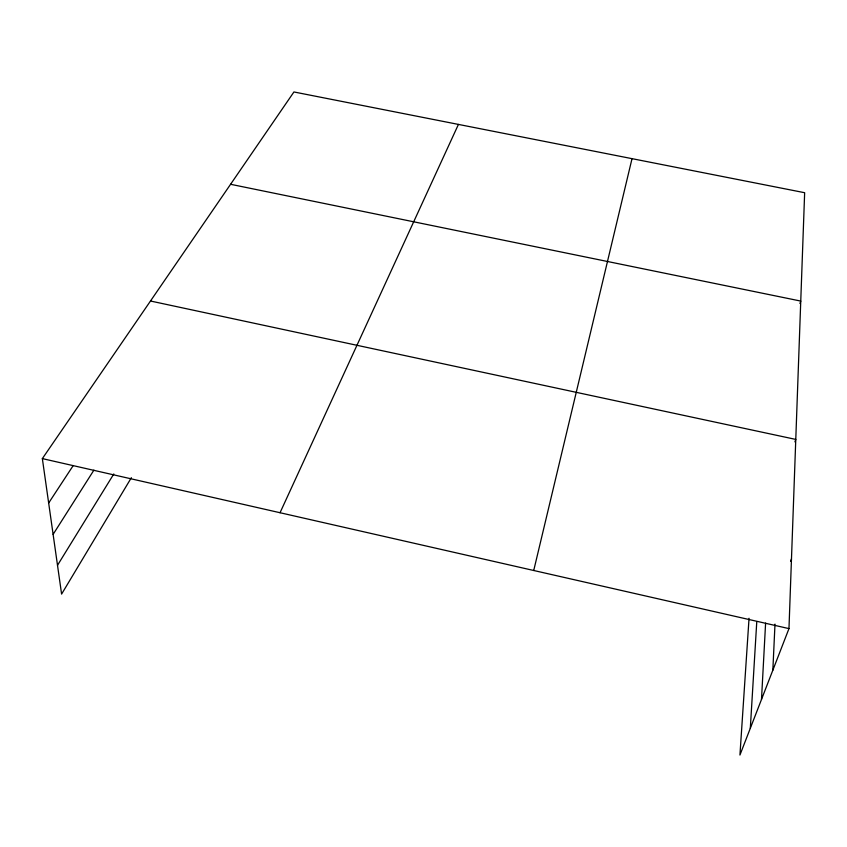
<?xml version="1.0" encoding="UTF-8"?>
<svg xmlns="http://www.w3.org/2000/svg" width="847" height="847" viewBox="0 0 847 847"><rect width="100%" height="100%" fill="white"/><g stroke="black" fill="none" stroke-linecap="round" stroke-linejoin="round"><path stroke-width="1.27" d="M749.044 618.278L739.939 755.037L788.97 628.612L804.65 192.714L293.93 91.963L42.35 458.608L61.598 594.086L131.37 477.687M772.845 670.199L774.994 624.101M761.495 699.453L765.603 623.085M750.315 728.272L756.773 621.677M533.726 570.497L632.021 158.664M799.97 303.522L800.754 301.077L230.585 184.286M794.92 441.88L795.778 439.413L150.491 301.013M790.569 561.37L791.479 558.925M280.039 512.731L458.428 124.414M57.511 565.288L113.805 473.949M53.117 534.362L93.911 470.138M48.66 503.023L73.191 465.596M42.35 458.608L788.97 628.612"/></g></svg>
